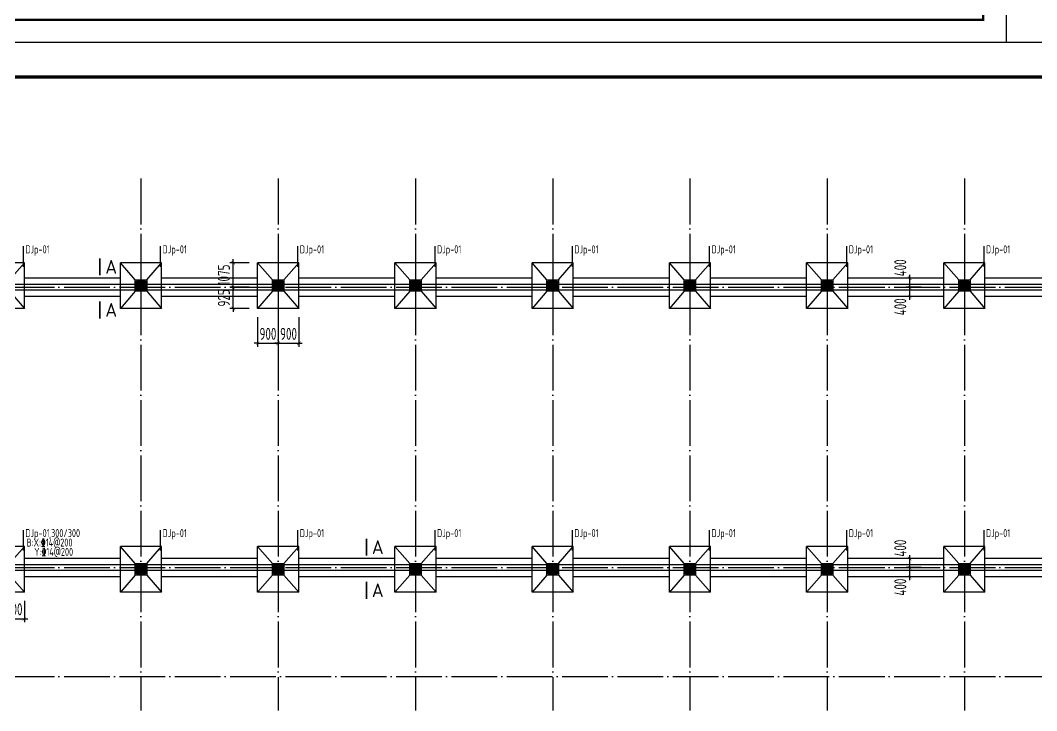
# Model space of a CAD drawing. Extents: x -159214 to 158333, y 7819 to 689505.
# Drawn here: x 65683 to 110119, y 356626 to 386793 of the extents above; entities that cross this region are included whole.
import ezdxf
from ezdxf.enums import TextEntityAlignment as Align

# ---------------------------------------------------------------- set-up
doc = ezdxf.new("R2010")
doc.units = 0
doc.header["$LTSCALE"] = 1000
doc.header["$PDMODE"] = 3
doc.linetypes.add('DOTE', pattern=[2.42, 2, -0.2, 0.02, -0.2])
doc.layers.get('0').update_dxf_attribs({"linetype": 'CONTINUOUS'})
doc.layers.get('Defpoints').update_dxf_attribs({"linetype": 'CONTINUOUS'})
for name, color, linetype in [('AXIS_TEXT', 3, 'CONTINUOUS'), ('d-一层结构平面', 4, 'CONTINUOUS'), ('d-檩条布置', 7, 'CONTINUOUS'), ('d-轴线', 7, 'CONTINUOUS'), ('MOUNT', 3, 'CONTINUOUS'), ('PUB_DWGN', 7, 'CONTINUOUS'), ('PUB_TEXT', 7, 'CONTINUOUS'), ('PUB_TITLE', 4, 'CONTINUOUS'), ('TEXT', 7, 'CONTINUOUS'), ('邓-AXIS', 1, 'DOTE'), ('邓-BASE_SING', 7, 'CONTINUOUS'), ('邓-BASE_STR', 7, 'CONTINUOUS'), ('邓-COLU', 7, 'CONTINUOUS'), ('邓-COLU_HATCH', 8, 'CONTINUOUS'), ('邓-DIM', 3, 'CONTINUOUS'), ('邓-TEXT', 7, 'CONTINUOUS'), ('邓-THICK', 6, 'CONTINUOUS'), ('邓-WALL_BR', 2, 'CONTINUOUS')]:
    doc.layers.add(name, color=color, linetype=linetype)
doc.styles.add('-GBCBIGGBENOR', font='GBENOR.shx', dxfattribs={"bigfont": 'GBCBIG.shx'})
doc.styles.add('HZTXT', font='romans', dxfattribs={"bigfont": 'hztxt'})
doc.styles.add('title_font', font='GBENOR.shx', dxfattribs={"bigfont": 'GBCBIG.shx'})
doc.styles.add('TSSD_Dimension', font='tssdeng.shx', dxfattribs={"width": 0.7, "bigfont": 'Hztxt.shx'})
doc.styles.add('TSSD_Label', font='tssdeng.shx', dxfattribs={"width": 0.7, "bigfont": 'Hztxt.shx'})
doc.styles.add('TSSD_NORM', font='tssdeng.shx', dxfattribs={"bigfont": 'hztxt.shx'})
doc.dimstyles.new('TSSD_150_150', dxfattribs={"dimtxt": 525, "dimasz": 150, "dimexe": 150, "dimexo": 375, "dimgap": 150, "dimtad": 1, "dimdec": 0, "dimzin": 0, "dimdsep": 46, "dimtxsty": 'TSSD_Dimension', "dimblk": 'ARCHTICK', "dimblk1": 'ARCHTICK', "dimblk2": 'ARCHTICK', "dimcen": 0, "dimdle": 150, "dimclrt": 7, "dimadec": 0, "dimazin": 0, "dimtfac": 1, "dimtdec": 0, "dimtix": 1, "dimtmove": 2, "dimatfit": 3, "dimfxl": 1, "dimtolj": 1, "dimtzin": 0, "dimarcsym": 0})

# ---------------------------------------------------------------- blocks, each defined once
blk = doc.blocks.new('结构A2+0.5')
at = {"layer": 'PUB_TITLE'}
blk.add_lwpolyline([(0, -63000), (133650, -63000), (133650, 0), (0, 0)], close=True, dxfattribs=at)
at = {"layer": 'PUB_TITLE', "const_width": 150}
blk.add_lwpolyline([(3750, -61500), (132150, -61500), (132150, -1500), (3750, -1500)], close=True, dxfattribs=at)
at = {"layer": 'MOUNT', "color": 4, "style": 'HZTXT'}
blk.add_attdef('00', (130703, -60956), '', height=330, dxfattribs=at)
at = {"layer": 'PUB_DWGN', "style": 'title_font'}
for tag, height, p in [('工程名称1', 900, (127304, -45157)), ('工程名称2', 900, (127304, -46498)), ('图号', 600, (127304, -61007))]:
    blk.add_attdef(tag, text='', height=height, dxfattribs=at).set_placement(p, align=Align.CENTER)
at = {"layer": 'PUB_TEXT', "style": '-GBCBIGGBENOR'}
for tag, height, p in [('图名1', 849, (127304, -51263)), ('图名2', 849, (127373, -52205)), ('日期', 600, (124615, -58935)), ('比例', 600, (129973, -58904))]:
    blk.add_attdef(tag, text='', height=height, dxfattribs=at).set_placement(p, align=Align.CENTER)
blk = doc.blocks.new('办公附属轴线')
at = {"layer": '邓-AXIS'}
for p, q in [((33325, 4750, 0), (33325, -18500, 0)), ((39325, 4750, 0), (39325, -18500, 0)), ((45325, 4750, 0), (45325, -18500, 0)), ((51325, 4750, 0), (51325, -18500, 0)), ((57325, 4750, 0), (57325, -18500, 0)), ((63325, 4750, 0), (63325, -18500, 0)), ((69325, 4750, 0), (69325, -18500, 0)), ((-1500, 0), (100950, 0)), ((-1500, -12250), (100950, -12250)), ((-1500, -17000), (100950, -17000))]:
    blk.add_line(p, q, dxfattribs=at)
blk = doc.blocks.new('A1结构')
at = {"layer": 'PUB_TITLE'}
blk.add_lwpolyline([(0, -594), (0, 0), (841, 0), (841, -594)], close=True, dxfattribs=at)
at = {"layer": 'PUB_TITLE', "const_width": 1}
blk.add_lwpolyline([(25, -584), (25, -10), (831, -10), (831, -584)], close=True, dxfattribs=at)
at = {"layer": 'MOUNT', "color": 4, "style": 'HZTXT'}
blk.add_attdef('00', (821.35, -580.37), '', height=2.2, dxfattribs=at)
at = {"layer": 'PUB_DWGN', "style": 'title_font'}
for tag, height, p in [('工程名称1', 6, (798.69, -475.05)), ('工程名称2', 6, (798.69, -483.99)), ('图号', 4, (798.69, -580.71))]:
    blk.add_attdef(tag, text='', height=height, dxfattribs=at).set_placement(p, align=Align.CENTER)
at = {"layer": 'PUB_TEXT', "style": '-GBCBIGGBENOR'}
for tag, height, p in [('图名1', 5.66, (798.69, -515.75)), ('图名2', 5.66, (799.16, -522.03)), ('日期', 4, (780.76, -566.9)), ('比例', 4, (816.49, -566.69))]:
    blk.add_attdef(tag, text='', height=height, dxfattribs=at).set_placement(p, align=Align.CENTER)
blk = doc.blocks.new('蛋种鸡舍一层结构')
at = {"layer": '邓-COLU_HATCH'}
for points in [[(33125, 275), (33525, 275), (33525, -125), (33125, -125)], [(39125, 275), (39525, 275), (39525, -125), (39125, -125)], [(45125, 275), (45525, 275), (45525, -125), (45125, -125)], [(51125, 275), (51525, 275), (51525, -125), (51125, -125)], [(57125, 275), (57525, 275), (57525, -125), (57125, -125)], [(63125, 275), (63525, 275), (63525, -125), (63125, -125)], [(69125, 275), (69525, 275), (69525, -125), (69125, -125)], [(33125, -12125), (33525, -12125), (33525, -12525), (33125, -12525)], [(39125, -12125), (39525, -12125), (39525, -12525), (39125, -12525)], [(45125, -12125), (45525, -12125), (45525, -12525), (45125, -12525)], [(51125, -12125), (51525, -12125), (51525, -12525), (51125, -12525)], [(57125, -12125), (57525, -12125), (57525, -12525), (57125, -12525)], [(63125, -12125), (63525, -12125), (63525, -12525), (63125, -12525)], [(69125, -12125), (69525, -12125), (69525, -12525), (69125, -12525)]]:
    blk.add_hatch(color=256, dxfattribs=at).paths.add_polyline_path(points)
at = {"layer": '邓-COLU'}
for points in [[(33125, 275), (33525, 275), (33525, -125), (33125, -125)], [(39125, 275), (39525, 275), (39525, -125), (39125, -125)], [(45125, 275), (45525, 275), (45525, -125), (45125, -125)], [(51125, 275), (51525, 275), (51525, -125), (51125, -125)], [(57125, 275), (57525, 275), (57525, -125), (57125, -125)], [(63125, 275), (63525, 275), (63525, -125), (63125, -125)], [(69125, 275), (69525, 275), (69525, -125), (69125, -125)], [(33125, -12125), (33525, -12125), (33525, -12525), (33125, -12525)], [(39125, -12125), (39525, -12125), (39525, -12525), (39125, -12525)], [(45125, -12125), (45525, -12125), (45525, -12525), (45125, -12525)], [(51125, -12125), (51525, -12125), (51525, -12525), (51125, -12525)], [(57125, -12125), (57525, -12125), (57525, -12525), (57125, -12525)], [(63125, -12125), (63525, -12125), (63525, -12525), (63125, -12525)], [(69125, -12125), (69525, -12125), (69525, -12525), (69125, -12525)]]:
    blk.add_lwpolyline(points, close=True, dxfattribs=at)
blk = doc.blocks.new('JC3')
at = {"layer": '邓-BASE_SING'}
blk.add_line((846, 1718), (846, 825), dxfattribs=at)
at = {"layer": '邓-TEXT'}
for p, q in [((-900, -1000), (-900, 1000)), ((900, 1000), (-900, 1000)), ((-250, 250), (-900, 1000)), ((250, 250), (900, 1000)), ((900, -1000), (900, 1000)), ((-250, -250), (-900, -1000)), ((250, -250), (900, -1000)), ((900, -1000), (-900, -1000))]:
    blk.add_line(p, q, dxfattribs=at)
blk.add_lwpolyline([(-250, -250), (-250, 250), (250, 250), (250, -250)], close=True, dxfattribs=at)
at = {"layer": '邓-BASE_SING', "style": 'TSSD_NORM', "width": 0.7}
blk.add_text('DJ\x8ep\x8f-01', height=350, dxfattribs=at).set_placement((943, 1410))
blk = doc.blocks.new('基础布置')
at = {"layer": '邓-BASE_STR'}
for p, q in [((29425, -1350), (25225, -1350)), ((35425, -1350), (31225, -1350)), ((41425, -1350), (37225, -1350)), ((47425, -1350), (43225, -1350)), ((53425, -1350), (49225, -1350)), ((59425, -1350), (55225, -1350)), ((65425, -1350), (61225, -1350)), ((71425, -1350), (67225, -1350)), ((29425, -2150), (25225, -2150)), ((35425, -2150), (31225, -2150)), ((41425, -2150), (37225, -2150)), ((47425, -2150), (43225, -2150)), ((53425, -2150), (49225, -2150)), ((59425, -2150), (55225, -2150)), ((65425, -2150), (61225, -2150)), ((71425, -2150), (67225, -2150)), ((29425, -13600), (25225, -13600)), ((35425, -13600), (31225, -13600)), ((41425, -13600), (37225, -13600)), ((47425, -13600), (43225, -13600)), ((53425, -13600), (49225, -13600)), ((59425, -13600), (55225, -13600)), ((65425, -13600), (61225, -13600)), ((71425, -13600), (67225, -13600)), ((29425, -14400), (25225, -14400)), ((35425, -14400), (31225, -14400)), ((41425, -14400), (37225, -14400)), ((47425, -14400), (43225, -14400)), ((53425, -14400), (49225, -14400)), ((59425, -14400), (55225, -14400)), ((65425, -14400), (61225, -14400)), ((71425, -14400), (67225, -14400))]:
    blk.add_line(p, q, dxfattribs=at)
at = {"layer": '邓-WALL_BR'}
for p, q in [((84025, -1625), (21375, -1625)), ((84075, -1875), (21125, -1875)), ((96325, -13875), (21125, -13875)), ((96325, -14125), (21375, -14125))]:
    blk.add_line(p, q, dxfattribs=at)
at = {"layer": 'AXIS_TEXT'}
for p in [(24325, -1675), (30325, -1675), (36325, -1675), (42325, -1675), (48325, -1675), (54325, -1675), (60325, -1675), (66325, -1675), (24325, -14075), (30325, -14075), (36325, -14075), (42325, -14075), (48325, -14075), (54325, -14075), (60325, -14075), (66325, -14075)]:
    blk.add_blockref('JC3', p, dxfattribs=at)
at = {"layer": 'd-一层结构平面'}
blk.add_blockref('蛋种鸡舍一层结构', (-3000, -1750), dxfattribs=at)
at = {"layer": 'TEXT', "color": 7, "style": 'TSSD_NORM', "width": 0.7}
for s, p in [(',300/300', (26304, -12665)), ('B:X:\x8414@200', (25322, -13079)), ('Y:\x8414@200', (25657, -13485))]:
    blk.add_text(s, height=350, dxfattribs=at).set_placement(p)
blk = doc.blocks.new('_ArchTick')
at = {"color": 0, "linetype": 'ByBlock', "const_width": 0.1}
blk.add_lwpolyline([(-0.53, -0.53), (0.53, 0.53)], dxfattribs=at)
blk = doc.blocks.new('*D284')
at = {"layer": 'Defpoints', "color": 0}
for p in [(104569, 375126), (105443, 375126), (105443, 374726)]:
    blk.add_point(p, dxfattribs=at)
at = {"layer": '邓-DIM', "color": 0, "lineweight": -2}
for p, q in [((105068, 375126), (104419, 375126)), ((104569, 374576), (104569, 375276)), ((105068, 374726), (104419, 374726))]:
    blk.add_line(p, q, dxfattribs=at)
at = {"layer": '邓-DIM', "color": 0, "lineweight": -2, "xscale": 150, "yscale": 150, "zscale": 150}
for p, rotation in [((104569, 375126), 90), ((104569, 374726), 270)]:
    blk.add_blockref('_ArchTick', p, dxfattribs=dict(at, rotation=rotation))
at = {"layer": '邓-DIM', "color": 7, "insert": (104156, 374275), "char_height": 525, "attachment_point": 5, "rotation": 90, "style": 'TSSD_Dimension'}
blk.add_mtext('\\A1;400', dxfattribs=at)
blk = doc.blocks.new('*D285')
at = {"layer": 'Defpoints', "color": 0}
for p in [(104569, 375526), (105284, 375526), (105443, 375126)]:
    blk.add_point(p, dxfattribs=at)
at = {"layer": '邓-DIM', "color": 0, "lineweight": -2}
for p, q in [((104909, 375526), (104419, 375526)), ((104569, 374976), (104569, 375676)), ((105068, 375126), (104419, 375126))]:
    blk.add_line(p, q, dxfattribs=at)
at = {"layer": '邓-DIM', "color": 0, "lineweight": -2, "xscale": 150, "yscale": 150, "zscale": 150}
for p, rotation in [((104569, 375526), 90), ((104569, 375126), 270)]:
    blk.add_blockref('_ArchTick', p, dxfattribs=dict(at, rotation=rotation))
at = {"layer": '邓-DIM', "color": 7, "insert": (104156, 375978), "char_height": 525, "attachment_point": 5, "rotation": 90, "style": 'TSSD_Dimension'}
blk.add_mtext('\\A1;400', dxfattribs=at)
blk = doc.blocks.new('*D286')
at = {"layer": 'Defpoints', "color": 0}
for p in [(104569, 362876), (105443, 362876), (105443, 362476)]:
    blk.add_point(p, dxfattribs=at)
at = {"layer": '邓-DIM', "color": 0, "lineweight": -2}
for p, q in [((105068, 362876), (104419, 362876)), ((104569, 362326), (104569, 363026)), ((105068, 362476), (104419, 362476))]:
    blk.add_line(p, q, dxfattribs=at)
at = {"layer": '邓-DIM', "color": 0, "lineweight": -2, "xscale": 150, "yscale": 150, "zscale": 150}
for p, rotation in [((104569, 362876), 90), ((104569, 362476), 270)]:
    blk.add_blockref('_ArchTick', p, dxfattribs=dict(at, rotation=rotation))
at = {"layer": '邓-DIM', "color": 7, "insert": (104156, 362025), "char_height": 525, "attachment_point": 5, "rotation": 90, "style": 'TSSD_Dimension'}
blk.add_mtext('\\A1;400', dxfattribs=at)
blk = doc.blocks.new('*D287')
at = {"layer": 'Defpoints', "color": 0}
for p in [(104569, 363276), (105284, 363276), (105443, 362876)]:
    blk.add_point(p, dxfattribs=at)
at = {"layer": '邓-DIM', "color": 0, "lineweight": -2}
for p, q in [((104909, 363276), (104419, 363276)), ((104569, 362726), (104569, 363426)), ((105068, 362876), (104419, 362876))]:
    blk.add_line(p, q, dxfattribs=at)
at = {"layer": '邓-DIM', "color": 0, "lineweight": -2, "xscale": 150, "yscale": 150, "zscale": 150}
for p, rotation in [((104569, 363276), 90), ((104569, 362876), 270)]:
    blk.add_blockref('_ArchTick', p, dxfattribs=dict(at, rotation=rotation))
at = {"layer": '邓-DIM', "color": 7, "insert": (104156, 363728), "char_height": 525, "attachment_point": 5, "rotation": 90, "style": 'TSSD_Dimension'}
blk.add_mtext('\\A1;400', dxfattribs=at)
blk = doc.blocks.new('*D443')
at = {"layer": 'Defpoints', "color": 0}
for p in [(64959, 361801), (65859, 361801), (65859, 360643)]:
    blk.add_point(p, dxfattribs=at)
at = {"layer": '邓-DIM', "color": 0, "lineweight": -2}
for p, q in [((64959, 361426), (64959, 360493)), ((65859, 361426), (65859, 360493)), ((64959, 360643), (64809, 360643)), ((64959, 360643), (65859, 360643)), ((65859, 360643), (66009, 360643))]:
    blk.add_line(p, q, dxfattribs=at)
at = {"layer": '邓-DIM', "color": 0, "lineweight": -2, "xscale": 150, "yscale": 150, "zscale": 150}
blk.add_blockref('_ArchTick', (64959, 360643), dxfattribs=at)
at = {"layer": '邓-DIM', "color": 0, "lineweight": -2, "xscale": 150, "yscale": 150, "zscale": 150, "rotation": 180}
blk.add_blockref('_ArchTick', (65859, 360643), dxfattribs=at)
at = {"layer": '邓-DIM', "color": 7, "insert": (65409, 361056), "char_height": 525, "attachment_point": 5, "style": 'TSSD_Dimension'}
blk.add_mtext('\\A1;900', dxfattribs=at)
blk = doc.blocks.new('*D446')
at = {"layer": 'Defpoints', "color": 0}
for p in [(74994, 375126), (76059, 375126), (76059, 374201)]:
    blk.add_point(p, dxfattribs=at)
at = {"layer": '邓-DIM', "color": 0, "lineweight": -2}
for p, q in [((75684, 375126), (74844, 375126)), ((74994, 375126), (74994, 375276)), ((74994, 374201), (74994, 375126)), ((75684, 374201), (74844, 374201)), ((74994, 374201), (74994, 374051))]:
    blk.add_line(p, q, dxfattribs=at)
at = {"layer": '邓-DIM', "color": 0, "lineweight": -2, "xscale": 150, "yscale": 150, "zscale": 150}
for p, rotation in [((74994, 375126), 270), ((74994, 374201), 90)]:
    blk.add_blockref('_ArchTick', p, dxfattribs=dict(at, rotation=rotation))
at = {"layer": '邓-DIM', "color": 7, "insert": (74582, 374664), "char_height": 525, "attachment_point": 5, "rotation": 90, "style": 'TSSD_Dimension'}
blk.add_mtext('\\A1;925', dxfattribs=at)
blk = doc.blocks.new('*D447')
at = {"layer": 'Defpoints', "color": 0}
for p in [(74994, 376201), (76059, 376201), (76059, 375126)]:
    blk.add_point(p, dxfattribs=at)
at = {"layer": '邓-DIM', "color": 0, "lineweight": -2}
for p, q in [((75684, 376201), (74844, 376201)), ((74994, 376201), (74994, 376351)), ((74994, 375126), (74994, 376201)), ((75684, 375126), (74844, 375126)), ((74994, 375126), (74994, 374976))]:
    blk.add_line(p, q, dxfattribs=at)
at = {"layer": '邓-DIM', "color": 0, "lineweight": -2, "xscale": 150, "yscale": 150, "zscale": 150}
for p, rotation in [((74994, 376201), 270), ((74994, 375126), 90)]:
    blk.add_blockref('_ArchTick', p, dxfattribs=dict(at, rotation=rotation))
at = {"layer": '邓-DIM', "color": 7, "insert": (74582, 375664), "char_height": 525, "attachment_point": 5, "rotation": 90, "style": 'TSSD_Dimension'}
blk.add_mtext('\\A1;1075', dxfattribs=at)
blk = doc.blocks.new('*D448')
at = {"layer": 'Defpoints', "color": 0}
for p in [(76059, 374201), (76959, 374201), (76959, 372680)]:
    blk.add_point(p, dxfattribs=at)
at = {"layer": '邓-DIM', "color": 0, "lineweight": -2}
for p, q in [((76059, 373826), (76059, 372530)), ((76959, 373826), (76959, 372530)), ((76059, 372680), (75909, 372680)), ((76059, 372680), (76959, 372680)), ((76959, 372680), (77109, 372680))]:
    blk.add_line(p, q, dxfattribs=at)
at = {"layer": '邓-DIM', "color": 0, "lineweight": -2, "xscale": 150, "yscale": 150, "zscale": 150}
blk.add_blockref('_ArchTick', (76059, 372680), dxfattribs=at)
at = {"layer": '邓-DIM', "color": 0, "lineweight": -2, "xscale": 150, "yscale": 150, "zscale": 150, "rotation": 180}
blk.add_blockref('_ArchTick', (76959, 372680), dxfattribs=at)
at = {"layer": '邓-DIM', "color": 7, "insert": (76509, 373093), "char_height": 525, "attachment_point": 5, "style": 'TSSD_Dimension'}
blk.add_mtext('\\A1;900', dxfattribs=at)
blk = doc.blocks.new('*D449')
at = {"layer": 'Defpoints', "color": 0}
for p in [(76959, 374201), (77859, 374201), (77859, 372680)]:
    blk.add_point(p, dxfattribs=at)
at = {"layer": '邓-DIM', "color": 0, "lineweight": -2}
for p, q in [((76959, 373826), (76959, 372530)), ((77859, 373826), (77859, 372530)), ((76959, 372680), (76809, 372680)), ((76959, 372680), (77859, 372680)), ((77859, 372680), (78009, 372680))]:
    blk.add_line(p, q, dxfattribs=at)
at = {"layer": '邓-DIM', "color": 0, "lineweight": -2, "xscale": 150, "yscale": 150, "zscale": 150}
blk.add_blockref('_ArchTick', (76959, 372680), dxfattribs=at)
at = {"layer": '邓-DIM', "color": 0, "lineweight": -2, "xscale": 150, "yscale": 150, "zscale": 150, "rotation": 180}
blk.add_blockref('_ArchTick', (77859, 372680), dxfattribs=at)
at = {"layer": '邓-DIM', "color": 7, "insert": (77409, 373093), "char_height": 525, "attachment_point": 5, "style": 'TSSD_Dimension'}
blk.add_mtext('\\A1;900', dxfattribs=at)

msp = doc.modelspace()

# ---------------------------------------------------------------- linework, layer by layer
at = {"layer": '邓-THICK', "const_width": 75}
for points in [[(69161.9, 375646.9), (69161.9, 376396.9)], [(69161.9, 374512.6), (69161.9, 373762.6)], [(80815.2, 363396.9), (80815.2, 364146.9)], [(80815.2, 362262.6), (80815.2, 361512.6)]]:
    msp.add_lwpolyline(points, dxfattribs=at)

# ---------------------------------------------------------------- block references
at = {"layer": 'd-檩条布置', "xscale": 100, "yscale": 100, "zscale": 100}
msp.add_blockref('A1结构', (24682.6, 445218.8), dxfattribs=at)
at = {"layer": 'd-轴线'}
msp.add_blockref('办公附属轴线', (37633.7, 375126.4), dxfattribs=at)
at = {"layer": '邓-DIM'}
msp.add_blockref('结构A2+0.5', (24682.6, 385818.8), dxfattribs=at)
at = {"layer": '邓-THICK'}
msp.add_blockref('基础布置', (40633.7, 376876.4), dxfattribs=at)

# ---------------------------------------------------------------- texts
at = {"layer": '邓-THICK', "style": 'TSSD_Label'}
for p in [(69399.4, 375721.9), (69399.4, 373837.6), (81052.7, 363471.9), (81052.7, 361587.6)]:
    msp.add_text('A', height=600, dxfattribs=at).set_placement(p)

# ---------------------------------------------------------------- dimensions: what is measured, and where the dimension line sits
at = {"layer": '邓-DIM'}
for base, p1, p2, picture, middle in [((74994.1, 376201.4), (76058.7, 375126.4), (76058.7, 376201.4), '*D447', (74581.6, 375663.9)), ((74994.1, 375126.4), (76058.7, 374201.4), (76058.7, 375126.4), '*D446', (74581.6, 374663.9))]:
    dim = msp.add_linear_dim(base=base, p1=p1, p2=p2, angle=90, dimstyle='TSSD_150_150', dxfattribs=at)
    dim.commit()
    dim.dimension.update_dxf_attribs({"geometry": picture, "text_midpoint": middle})
for base, p1, p2, picture, middle in [((104568.5, 375526.4), (105443.5, 375126.4), (105284.1, 375526.4), '*D285', (104156, 375978.1)), ((104568.5, 375126.4), (105443.5, 374726.4), (105443.5, 375126.4), '*D284', (104156, 374274.8)), ((104568.5, 363276.4), (105443.5, 362876.4), (105284.1, 363276.4), '*D287', (104156, 363728.1)), ((104568.5, 362876.4), (105443.5, 362476.4), (105443.5, 362876.4), '*D286', (104156, 362024.8))]:
    dim = msp.add_linear_dim(base=base, p1=p1, p2=p2, angle=90, dimstyle='TSSD_150_150', dxfattribs=at)
    dim.commit()
    dim.dimension.update_dxf_attribs({"geometry": picture, "text_midpoint": middle, "dimtype": 160})
for base, p1, p2, picture, middle in [((76958.7, 372680.2), (76058.7, 374201.4), (76958.7, 374201.4), '*D448', (76508.7, 373092.7)), ((77858.7, 372680.2), (76958.7, 374201.4), (77858.7, 374201.4), '*D449', (77408.7, 373092.7)), ((65858.7, 360643.3), (64958.7, 361801.4), (65858.7, 361801.4), '*D443', (65408.7, 361055.8))]:
    dim = msp.add_linear_dim(base=base, p1=p1, p2=p2, dimstyle='TSSD_150_150', dxfattribs=at)
    dim.commit()
    dim.dimension.update_dxf_attribs({"geometry": picture, "text_midpoint": middle})

doc.saveas('drawing.dxf')
